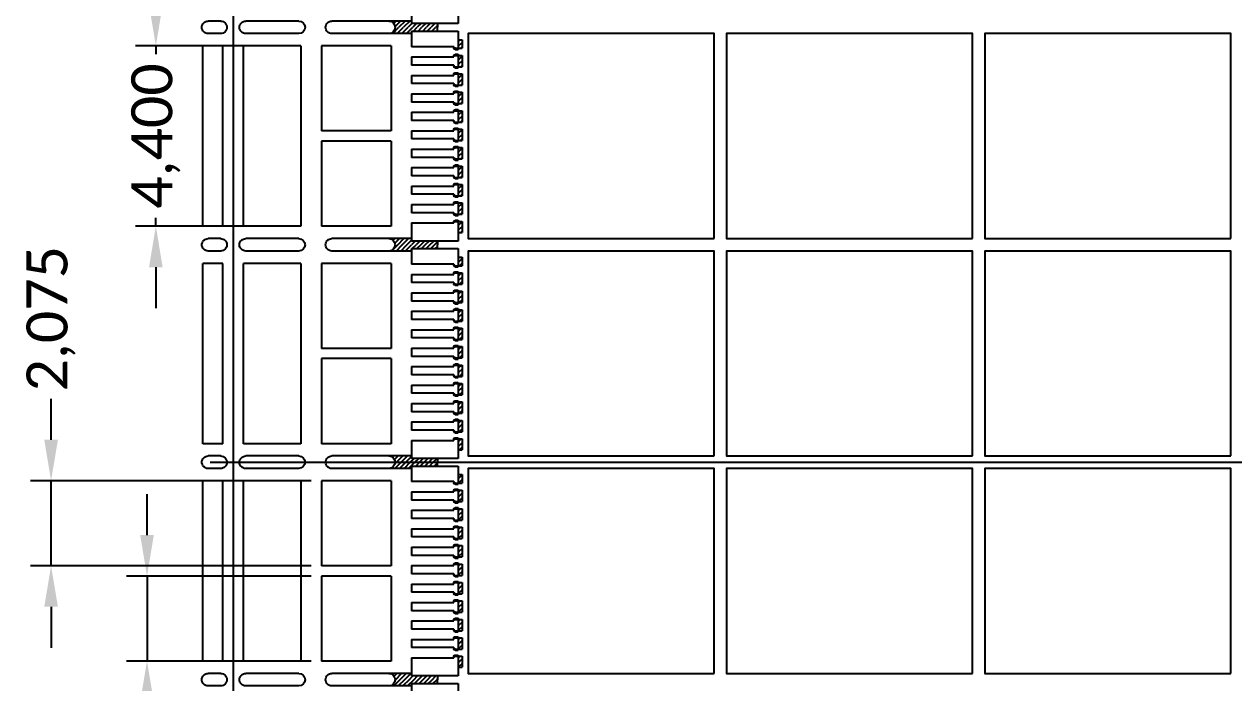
# Model space of a CAD drawing. Extents: x -15.8 to 28.7, y 37.6 to 61.4.
# Drawn here: x -15.147 to -12.195, y 43.966 to 45.573 of the extents above; entities that cross this region are included whole.
import ezdxf

# ---------------------------------------------------------------- set-up
doc = ezdxf.new("R2010")
doc.units = 0
for name, color, linetype in [('DIM', 7, 'Continuous'), ('hatch', 8, 'Continuous'), ('LF-LINE', 1, 'Continuous')]:
    doc.layers.add(name, color=color, linetype=linetype)
doc.styles.get("Standard").update_dxf_attribs({"font": 'calibri.ttf'})
doc.dimstyles.new('10 1', dxfattribs={"dimscale": 0.04, "dimtxt": 2.5, "dimasz": 2.5, "dimexe": 1.25, "dimexo": 0.625, "dimtad": 0, "dimdec": 3, "dimlfac": 10, "dimzin": 1, "dimtxsty": 'Standard', "dimcen": 2.5, "dimadec": 0, "dimazin": 0, "dimtfac": 1, "dimtdec": 3, "dimtmove": 0, "dimatfit": 3, "dimfxl": 1, "dimarcsym": 0})
pattern_1 = [(45, (615.56867, 1000.39419), (-0.005612660076, 0.005612660076), [])]

# ---------------------------------------------------------------- blocks, each defined once
blk = doc.blocks.new('A$C4B6579F9')
at = {"linetype": 'ByBlock'}
h = blk.add_hatch(dxfattribs=at)
h.set_pattern_fill('ANSI31', color=256, scale=0.0025, style=0)
h.set_pattern_definition(pattern_1)
h.paths.add_polyline_path([(-0.0208, 0.0095), (-0.0208, 0.0002), (-0.0415, 0.0002), (-0.0415, 0.0095)])
h.paths.add_polyline_path([(-0.059, 0.0095), (-0.059, 0.0002), (-0.0865, 0.0002), (-0.0865, 0.0095)])
h.paths.add_polyline_path([(-0.104, 0.0095), (-0.104, 0.0002), (-0.1315, 0.0002), (-0.1315, 0.0095)])
h.paths.add_polyline_path([(-0.149, 0.0095), (-0.149, 0.0002), (-0.1765, 0.0002), (-0.1765, 0.0095)])
h.paths.add_polyline_path([(-0.194, 0.0095), (-0.194, 0.0002), (-0.2215, 0.0002), (-0.2215, 0.0095)])
h.paths.add_polyline_path([(-0.239, 0.0095), (-0.239, 0.0002), (-0.2665, 0.0002), (-0.2665, 0.0095)])
h.paths.add_polyline_path([(-0.284, 0.0095), (-0.284, 0.0002), (-0.3115, 0.0002), (-0.3115, 0.0095)])
h.paths.add_polyline_path([(-0.329, 0.0095), (-0.329, 0.0002), (-0.3565, 0.0002), (-0.3565, 0.0095)])
h.paths.add_polyline_path([(-0.374, 0.0095), (-0.374, 0.0002), (-0.4015, 0.0002), (-0.4015, 0.0095)])
h.paths.add_polyline_path([(-0.419, 0.0095), (-0.419, 0.0002), (-0.4465, 0.0002), (-0.4465, 0.0095)])
h.paths.add_polyline_path([(-0.464, 0.0095), (-0.464, 0.0002), (-0.4908, 0.0002), (-0.4908, 0.0095)])
edge = h.paths.add_edge_path()
edge.add_line((0.0002, -0.1138), (-0.0058, -0.1138))
edge.add_line((-0.0058, -0.1138), (-0.0057, -0.169))
edge.add_arc((0.0095, -0.169), 0.0152, 90, 180, ccw=False)
edge.add_line((0.0095, -0.1538), (0.0095, -0.0505))
edge.add_line((0.0095, -0.0505), (0.0002, -0.0505))
edge.add_line((0.0002, -0.0505), (0.0002, -0.1138))
h = blk.add_hatch(dxfattribs=at)
h.set_pattern_fill('ANSI37', color=3, scale=0.0025, style=0)
h.set_pattern_definition([(45, (624.049561, 1045.195617), (-0.005612660076, 0.005612660076), []), (135, (624.049561, 1045.195617), (-0.005612660076, -0.005612660076), [])])
h.paths.add_polyline_path([(-0.1462, 0.0002), (-0.1462, -0.0069, -0.414214), (-0.15, -0.0108), (-0.1528, -0.0108, 0.414999), (-0.149, -0.007), (-0.149, 0.0002)])
h.paths.add_polyline_path([(-0.1012, 0.0002), (-0.1012, -0.0069, -0.414214), (-0.105, -0.0108), (-0.1078, -0.0108, 0.414999), (-0.104, -0.007), (-0.104, 0.0002)])
h.paths.add_polyline_path([(-0.0562, 0.0002), (-0.0562, -0.0069, -0.414214), (-0.06, -0.0108), (-0.0628, -0.0108, 0.414937), (-0.059, -0.007), (-0.059, 0.0002)])
h.paths.add_polyline_path([(-0.0865, 0.0002), (-0.0865, -0.007, 0.413428), (-0.0828, -0.0108), (-0.0854, -0.0108, -0.414214), (-0.0892, -0.0069), (-0.0892, 0.0002)])
h.paths.add_polyline_path([(-0.1315, 0.0002), (-0.1315, -0.007, 0.413428), (-0.1278, -0.0108), (-0.1304, -0.0108, -0.414214), (-0.1342, -0.0069), (-0.1342, 0.0002)])
h.paths.add_polyline_path([(-0.1765, 0.0002), (-0.1765, -0.007, 0.413428), (-0.1728, -0.0108), (-0.1754, -0.0108, -0.414214), (-0.1792, -0.0069), (-0.1792, 0.0002)])
h.paths.add_polyline_path([(-0.1912, 0.0002), (-0.1912, -0.0069, -0.414214), (-0.195, -0.0108), (-0.1978, -0.0108, 0.414999), (-0.194, -0.007), (-0.194, 0.0002)])
h.paths.add_polyline_path([(-0.2215, 0.0002), (-0.2215, -0.007, 0.413428), (-0.2178, -0.0108), (-0.2204, -0.0108, -0.414214), (-0.2242, -0.0069), (-0.2242, 0.0002)])
h.paths.add_polyline_path([(-0.2362, 0.0002), (-0.2362, -0.0069, -0.414214), (-0.24, -0.0108), (-0.2428, -0.0108, 0.414999), (-0.239, -0.007), (-0.239, 0.0002)])
h.paths.add_polyline_path([(-0.2665, 0.0002), (-0.2665, -0.007, 0.413428), (-0.2628, -0.0108), (-0.2654, -0.0108, -0.414214), (-0.2692, -0.0069), (-0.2692, 0.0002)])
h.paths.add_polyline_path([(-0.2812, 0.0002), (-0.2812, -0.0069, -0.414214), (-0.285, -0.0108), (-0.2878, -0.0108, 0.414999), (-0.284, -0.007), (-0.284, 0.0002)])
h.paths.add_polyline_path([(-0.3115, 0.0002), (-0.3115, -0.007, 0.413428), (-0.3078, -0.0108), (-0.3104, -0.0108, -0.414214), (-0.3142, -0.0069), (-0.3142, 0.0002)])
h.paths.add_polyline_path([(-0.3262, 0.0002), (-0.3262, -0.0069, -0.414214), (-0.33, -0.0108), (-0.3328, -0.0108, 0.414999), (-0.329, -0.007), (-0.329, 0.0002)])
h.paths.add_polyline_path([(-0.3565, 0.0002), (-0.3565, -0.007, 0.413428), (-0.3528, -0.0108), (-0.3554, -0.0108, -0.414214), (-0.3592, -0.0069), (-0.3592, 0.0002)])
h.paths.add_polyline_path([(-0.3712, 0.0002), (-0.3712, -0.0069, -0.414214), (-0.375, -0.0108), (-0.3778, -0.0108, 0.414999), (-0.374, -0.007), (-0.374, 0.0002)])
h.paths.add_polyline_path([(-0.4015, 0.0002), (-0.4015, -0.007, 0.413428), (-0.3978, -0.0108), (-0.4004, -0.0108, -0.414214), (-0.4042, -0.0069), (-0.4042, 0.0002)])
h.paths.add_polyline_path([(-0.4162, 0.0002), (-0.4162, -0.0069, -0.414214), (-0.42, -0.0108), (-0.4228, -0.0108, 0.414999), (-0.419, -0.007), (-0.419, 0.0002)])
h.paths.add_polyline_path([(-0.4465, 0.0002), (-0.4465, -0.007, 0.413428), (-0.4428, -0.0108), (-0.4454, -0.0108, -0.414214), (-0.4492, -0.0069), (-0.4492, 0.0002)])
h.paths.add_polyline_path([(-0.4612, 0.0002), (-0.4612, -0.0069, -0.414214), (-0.465, -0.0108), (-0.4677, -0.0108, 0.390676), (-0.464, -0.007), (-0.464, 0.0002)])
edge = h.paths.add_edge_path()
edge.add_line((-0.0415, 0.0002), (-0.0415, -0.007))
edge.add_arc((-0.0378, -0.007), 0.00375, 180, 269.8464)
edge.add_line((-0.0378, -0.0108), (-0.0404, -0.0108))
edge.add_arc((-0.0404, -0.0069), 0.0038, 180, 270, ccw=False)
edge.add_line((-0.0442, -0.0069), (-0.0442, 0.0003))
edge.add_line((-0.0442, 0.0002), (-0.0415, 0.0002))
h = blk.add_hatch(dxfattribs=at)
h.set_pattern_fill('ANSI31', color=256, scale=0.0025, style=0)
h.set_pattern_definition(pattern_1)
edge = h.paths.add_edge_path()
edge.add_line((-0.5115, -0.1138), (-0.5118, -0.1138))
edge.add_line((-0.5118, -0.1138), (-0.5118, -0.0505))
edge.add_line((-0.5118, -0.0505), (-0.521, -0.0505))
edge.add_line((-0.521, -0.0505), (-0.521, -0.1538))
edge.add_arc((-0.521, -0.169), 0.0152, 0, 90, ccw=False)
edge.add_line((-0.5058, -0.169), (-0.5058, -0.1138))
edge.add_line((-0.5058, -0.1138), (-0.5115, -0.1138))
at = {"color": 4, "linetype": 'ByBlock'}
for p, q in [((-0.464, 0.0002), (-0.5118, 0.0002)), ((-0.5118, 0.0002), (-0.5118, -0.1138)), ((-0.4908, 0.0002), (-0.4908, 0.0095)), ((-0.464, 0.0095), (-0.4908, 0.0095)), ((-0.4612, 0.0002), (-0.464, 0.0002)), ((-0.419, 0.0002), (-0.4492, 0.0002)), ((-0.419, 0.0095), (-0.4465, 0.0095)), ((-0.4162, 0.0002), (-0.419, 0.0002)), ((-0.374, 0.0002), (-0.4042, 0.0002)), ((-0.374, 0.0095), (-0.4015, 0.0095)), ((-0.3712, 0.0002), (-0.3748, 0.0002)), ((-0.329, 0.0002), (-0.3592, 0.0002)), ((-0.329, 0.0095), (-0.3565, 0.0095)), ((-0.3262, 0.0002), (-0.3299, 0.0002)), ((-0.284, 0.0002), (-0.3142, 0.0002)), ((-0.284, 0.0095), (-0.3115, 0.0095)), ((-0.2812, 0.0002), (-0.284, 0.0002)), ((-0.239, 0.0002), (-0.2692, 0.0002)), ((-0.239, 0.0095), (-0.2665, 0.0095)), ((-0.2362, 0.0002), (-0.239, 0.0002)), ((-0.194, 0.0002), (-0.2242, 0.0002)), ((-0.194, 0.0095), (-0.2215, 0.0095)), ((-0.1912, 0.0002), (-0.1952, 0.0002)), ((-0.149, 0.0002), (-0.1792, 0.0002)), ((-0.149, 0.0095), (-0.1765, 0.0095)), ((-0.1462, 0.0002), (-0.149, 0.0002)), ((-0.104, 0.0002), (-0.1342, 0.0002)), ((-0.104, 0.0095), (-0.1315, 0.0095)), ((-0.1012, 0.0002), (-0.104, 0.0002)), ((-0.059, 0.0002), (-0.0892, 0.0002)), ((-0.059, 0.0095), (-0.0865, 0.0095)), ((-0.0562, 0.0002), (-0.0605, 0.0002)), ((0.0002, 0.0002), (-0.0442, 0.0002)), ((-0.0208, 0.0095), (-0.0415, 0.0095)), ((-0.0208, 0.0002), (-0.0208, 0.0095)), ((0.0002, -0.1138), (0.0002, 0.0002)), ((-0.5118, -0.0505), (-0.521, -0.0505)), ((0.0002, -0.0505), (0.0095, -0.0505)), ((-0.4677, -0.1138), (-0.5118, -0.1138)), ((-0.5058, -0.1138), (-0.5058, -0.3085)), ((-0.4228, -0.1138), (-0.4428, -0.1138)), ((-0.3778, -0.1138), (-0.3978, -0.1138)), ((-0.3328, -0.1138), (-0.3528, -0.1138)), ((-0.2878, -0.1138), (-0.3078, -0.1138)), ((-0.2428, -0.1138), (-0.2628, -0.1138)), ((-0.1978, -0.1138), (-0.2178, -0.1138)), ((-0.1528, -0.1138), (-0.1728, -0.1138)), ((-0.1078, -0.1138), (-0.1278, -0.1138)), ((-0.0628, -0.1138), (-0.0828, -0.1138)), ((0.0002, -0.1138), (-0.0378, -0.1138)), ((-0.0058, -0.1138), (-0.0058, -0.3085)), ((-0.2683, -0.1638), (-0.4758, -0.1638)), ((-0.4758, -0.1638), (-0.4758, -0.3338)), ((-0.2683, -0.1638), (-0.2683, -0.3338)), ((-0.0358, -0.1638), (-0.2432, -0.1638)), ((-0.2432, -0.1638), (-0.2432, -0.3338)), ((-0.0358, -0.1638), (-0.0358, -0.3338)), ((-0.2683, -0.3338), (-0.4758, -0.3338)), ((-0.0358, -0.3338), (-0.2432, -0.3338)), ((-0.0358, -0.3838), (-0.4758, -0.3838)), ((-0.4758, -0.3838), (-0.4758, -0.5238)), ((-0.0358, -0.3838), (-0.0358, -0.5238)), ((-0.5058, -0.389), (-0.5058, -0.5185)), ((-0.0058, -0.389), (-0.0058, -0.5185)), ((-0.4758, -0.5238), (-0.0358, -0.5238)), ((-0.5058, -0.5795), (-0.5058, -0.6105)), ((-0.4758, -0.5742), (-0.0358, -0.5742)), ((-0.4758, -0.5742), (-0.4758, -0.6233)), ((-0.0358, -0.5742), (-0.0358, -0.6233)), ((-0.0058, -0.5795), (-0.0058, -0.6105)), ((-0.4758, -0.6233), (-0.0358, -0.6233))]:
    blk.add_line(p, q, dxfattribs=at)
at = {"color": 1, "linetype": 'Continuous'}
for p, q in [((-0.464, -0.007), (-0.464, 0.0095)), ((-0.4465, -0.007), (-0.4465, 0.0095))]:
    blk.add_line(p, q, dxfattribs=at)
at = {"color": 4, "linetype": 'ByBlock'}
for centre, start, end in [((-0.521, -0.169), 0, 90), ((0.0095, -0.169), 90, 180), ((-0.521, -0.3085), 270, 0.0852), ((0.0095, -0.3085), 179.9148, 270), ((-0.521, -0.389), 0, 90), ((0.0095, -0.389), 90, 180), ((-0.521, -0.5185), 270, 0.0852), ((0.0095, -0.5185), 179.9148, 270), ((-0.521, -0.5795), 359.9148, 90), ((0.0095, -0.5795), 90, 180.0852), ((-0.521, -0.6104), 270, 0.0852), ((0.0095, -0.6104), 179.9148, 270)]:
    blk.add_arc(centre, 0.0152, start, end, dxfattribs=at)
at = {"layer": 'hatch', "color": 1}
for p, q in [((-0.419, -0.007), (-0.419, 0.0095)), ((-0.4015, -0.007), (-0.4015, 0.0095)), ((-0.374, -0.007), (-0.374, 0.0095)), ((-0.3565, -0.007), (-0.3565, 0.0095)), ((-0.329, -0.007), (-0.329, 0.0095)), ((-0.3115, -0.007), (-0.3115, 0.0095)), ((-0.284, -0.007), (-0.284, 0.0095)), ((-0.2665, -0.007), (-0.2665, 0.0095)), ((-0.239, -0.007), (-0.239, 0.0095)), ((-0.2215, -0.007), (-0.2215, 0.0095)), ((-0.194, -0.007), (-0.194, 0.0095)), ((-0.1765, -0.007), (-0.1765, 0.0095)), ((-0.149, -0.007), (-0.149, 0.0095)), ((-0.1315, -0.007), (-0.1315, 0.0095)), ((-0.104, -0.007), (-0.104, 0.0095)), ((-0.0865, -0.007), (-0.0865, 0.0095)), ((-0.059, -0.007), (-0.059, 0.0095)), ((-0.0415, -0.007), (-0.0415, 0.0095)), ((-0.4677, -0.0137), (-0.4677, -0.0121)), ((-0.4428, -0.0108), (-0.4428, -0.1138)), ((-0.4228, -0.1138), (-0.4228, -0.0108)), ((-0.4228, -0.0108), (-0.4228, -0.0108)), ((-0.4228, -0.0134), (-0.4228, -0.0108)), ((-0.4228, -0.0108), (-0.4228, -0.0108)), ((-0.4228, -0.0121), (-0.4228, -0.0108)), ((-0.4228, -0.0108), (-0.4228, -0.0108)), ((-0.4228, -0.0108), (-0.4228, -0.0108)), ((-0.3978, -0.0108), (-0.3978, -0.1138)), ((-0.3978, -0.0108), (-0.3978, -0.0108)), ((-0.3978, -0.0134), (-0.3978, -0.0108)), ((-0.3978, -0.0108), (-0.3978, -0.0108)), ((-0.3978, -0.0108), (-0.3978, -0.0108)), ((-0.3978, -0.0108), (-0.3978, -0.0108)), ((-0.3778, -0.1138), (-0.3778, -0.0108)), ((-0.3778, -0.0108), (-0.3778, -0.0108)), ((-0.3778, -0.0134), (-0.3778, -0.0108)), ((-0.3778, -0.0108), (-0.3778, -0.0108)), ((-0.3778, -0.0121), (-0.3778, -0.0108)), ((-0.3778, -0.0108), (-0.3778, -0.0108)), ((-0.3778, -0.0108), (-0.3778, -0.0108)), ((-0.3528, -0.0108), (-0.3528, -0.1138)), ((-0.3528, -0.0108), (-0.3528, -0.0108)), ((-0.3528, -0.0134), (-0.3528, -0.0108)), ((-0.3528, -0.0108), (-0.3528, -0.0108)), ((-0.3528, -0.0108), (-0.3528, -0.0108)), ((-0.3528, -0.0108), (-0.3528, -0.0108)), ((-0.3328, -0.1138), (-0.3328, -0.0108)), ((-0.3328, -0.0108), (-0.3328, -0.0108)), ((-0.3328, -0.0134), (-0.3328, -0.0108)), ((-0.3328, -0.0108), (-0.3328, -0.0108)), ((-0.3328, -0.0121), (-0.3328, -0.0108)), ((-0.3328, -0.0108), (-0.3328, -0.0108)), ((-0.3328, -0.0108), (-0.3328, -0.0108)), ((-0.3078, -0.0108), (-0.3078, -0.1138)), ((-0.3078, -0.0108), (-0.3078, -0.0108)), ((-0.3078, -0.0134), (-0.3078, -0.0108)), ((-0.3078, -0.0108), (-0.3078, -0.0108)), ((-0.3078, -0.0108), (-0.3078, -0.0108)), ((-0.3078, -0.0108), (-0.3078, -0.0108)), ((-0.2878, -0.1138), (-0.2878, -0.0108)), ((-0.2878, -0.0108), (-0.2878, -0.0108)), ((-0.2878, -0.0134), (-0.2878, -0.0108)), ((-0.2878, -0.0108), (-0.2878, -0.0108)), ((-0.2878, -0.0121), (-0.2878, -0.0108)), ((-0.2878, -0.0108), (-0.2878, -0.0108)), ((-0.2878, -0.0108), (-0.2878, -0.0108)), ((-0.2628, -0.0108), (-0.2628, -0.1138)), ((-0.2628, -0.0108), (-0.2628, -0.0108)), ((-0.2628, -0.0134), (-0.2628, -0.0108)), ((-0.2628, -0.0108), (-0.2628, -0.0108)), ((-0.2628, -0.0108), (-0.2628, -0.0108)), ((-0.2628, -0.0108), (-0.2628, -0.0108)), ((-0.2428, -0.1138), (-0.2428, -0.0108)), ((-0.2428, -0.0108), (-0.2428, -0.0108)), ((-0.2428, -0.0134), (-0.2428, -0.0108)), ((-0.2428, -0.0108), (-0.2428, -0.0108)), ((-0.2428, -0.0121), (-0.2428, -0.0108)), ((-0.2428, -0.0108), (-0.2428, -0.0108)), ((-0.2428, -0.0108), (-0.2428, -0.0108)), ((-0.2178, -0.0108), (-0.2178, -0.1138)), ((-0.2178, -0.0108), (-0.2178, -0.0108)), ((-0.2178, -0.0134), (-0.2178, -0.0108)), ((-0.2178, -0.0108), (-0.2178, -0.0108)), ((-0.2178, -0.0108), (-0.2178, -0.0108)), ((-0.2178, -0.0108), (-0.2178, -0.0108)), ((-0.1978, -0.1138), (-0.1978, -0.0108)), ((-0.1978, -0.0108), (-0.1978, -0.0108)), ((-0.1978, -0.0134), (-0.1978, -0.0108)), ((-0.1978, -0.0108), (-0.1978, -0.0108)), ((-0.1978, -0.0121), (-0.1978, -0.0108)), ((-0.1978, -0.0108), (-0.1978, -0.0108)), ((-0.1978, -0.0108), (-0.1978, -0.0108)), ((-0.1728, -0.0108), (-0.1728, -0.1138)), ((-0.1728, -0.0108), (-0.1728, -0.0108)), ((-0.1728, -0.0134), (-0.1728, -0.0108)), ((-0.1728, -0.0108), (-0.1728, -0.0108)), ((-0.1728, -0.0108), (-0.1728, -0.0108)), ((-0.1728, -0.0108), (-0.1728, -0.0108)), ((-0.1528, -0.1138), (-0.1528, -0.0108)), ((-0.1528, -0.0108), (-0.1528, -0.0108)), ((-0.1528, -0.0134), (-0.1528, -0.0108)), ((-0.1528, -0.0108), (-0.1528, -0.0108)), ((-0.1528, -0.0121), (-0.1528, -0.0108)), ((-0.1528, -0.0108), (-0.1528, -0.0108)), ((-0.1528, -0.0108), (-0.1528, -0.0108)), ((-0.1278, -0.0108), (-0.1278, -0.1138)), ((-0.1078, -0.1138), (-0.1078, -0.0108)), ((-0.0828, -0.0108), (-0.0828, -0.1138)), ((-0.0628, -0.1138), (-0.0628, -0.0108)), ((-0.0378, -0.0108), (-0.0378, -0.1138))]:
    blk.add_line(p, q, dxfattribs=at)
for centre, start, end in [((-0.4228, -0.007), 270, 0), ((-0.3978, -0.007), 180, 270), ((-0.3778, -0.007), 270, 0), ((-0.3528, -0.007), 180, 270), ((-0.3328, -0.007), 270, 0), ((-0.3078, -0.007), 180, 270), ((-0.2878, -0.007), 270, 0), ((-0.2628, -0.007), 180, 270), ((-0.2428, -0.007), 270, 0), ((-0.2178, -0.007), 180, 270), ((-0.1978, -0.007), 270, 0), ((-0.1728, -0.007), 180, 270), ((-0.1528, -0.007), 270, 0), ((-0.1278, -0.007), 180, 270), ((-0.1078, -0.007), 270, 0), ((-0.0828, -0.007), 180, 270), ((-0.0628, -0.007), 270, 0), ((-0.0378, -0.007), 180, 270)]:
    blk.add_arc(centre, 0.00375, start, end, dxfattribs=at)
at = {"layer": 'LF-LINE'}
for p, q in [((-0.4612, -0.0069), (-0.4612, 0.0002)), ((-0.4492, -0.0069), (-0.4492, 0.0002)), ((-0.4162, -0.0069), (-0.4162, 0.0002)), ((-0.4042, -0.0069), (-0.4042, 0.0002)), ((-0.3712, -0.0069), (-0.3712, 0.0002)), ((-0.3592, -0.0069), (-0.3592, 0.0002)), ((-0.3262, -0.0069), (-0.3262, 0.0002)), ((-0.3142, -0.0069), (-0.3142, 0.0002)), ((-0.2812, -0.0069), (-0.2812, 0.0002)), ((-0.2692, -0.0069), (-0.2692, 0.0002)), ((-0.2362, -0.0069), (-0.2362, 0.0002)), ((-0.2242, -0.0069), (-0.2242, 0.0002)), ((-0.1912, -0.0069), (-0.1912, 0.0002)), ((-0.1792, -0.0069), (-0.1792, 0.0002)), ((-0.1462, -0.0069), (-0.1462, 0.0002)), ((-0.1342, -0.0069), (-0.1342, 0.0002)), ((-0.1012, -0.0069), (-0.1012, 0.0002)), ((-0.0892, -0.0069), (-0.0892, 0.0002)), ((-0.0562, -0.0069), (-0.0562, 0.0002)), ((-0.0442, -0.0069), (-0.0442, 0.0002)), ((-0.4677, -0.0108), (-0.465, -0.0108)), ((-0.4427, -0.0108), (-0.4454, -0.0108)), ((-0.4227, -0.0108), (-0.42, -0.0108)), ((-0.3977, -0.0108), (-0.4004, -0.0108)), ((-0.3777, -0.0108), (-0.375, -0.0108)), ((-0.3527, -0.0108), (-0.3554, -0.0108)), ((-0.3327, -0.0108), (-0.33, -0.0108)), ((-0.3077, -0.0108), (-0.3104, -0.0108)), ((-0.2877, -0.0108), (-0.285, -0.0108)), ((-0.2627, -0.0108), (-0.2654, -0.0108)), ((-0.2427, -0.0108), (-0.24, -0.0108)), ((-0.2177, -0.0108), (-0.2204, -0.0108)), ((-0.1977, -0.0108), (-0.195, -0.0108)), ((-0.1727, -0.0108), (-0.1754, -0.0108)), ((-0.1527, -0.0108), (-0.15, -0.0108)), ((-0.1277, -0.0108), (-0.1304, -0.0108)), ((-0.1077, -0.0108), (-0.105, -0.0108)), ((-0.0827, -0.0108), (-0.0854, -0.0108)), ((-0.0627, -0.0108), (-0.06, -0.0108)), ((-0.0377, -0.0108), (-0.0404, -0.0108))]:
    blk.add_line(p, q, dxfattribs=at)
at = {"layer": 'LF-LINE', "color": 1}
for p, q in [((-0.4677, -0.1138), (-0.4677, -0.0108)), ((-0.4428, -0.0108), (-0.4428, -0.0108)), ((-0.4428, -0.0134), (-0.4428, -0.0108)), ((-0.4428, -0.0108), (-0.4428, -0.0108)), ((-0.4428, -0.0108), (-0.4428, -0.0108)), ((-0.4428, -0.0108), (-0.4428, -0.0108))]:
    blk.add_line(p, q, dxfattribs=at)
at = {"layer": 'LF-LINE', "color": 4}
for p, q in [((-0.1315, -0.007), (-0.1315, -0.0058)), ((-0.104, -0.007), (-0.104, -0.0058)), ((-0.0378, -0.0108), (-0.0378, -0.0108)), ((-0.0378, -0.0134), (-0.0378, -0.0108)), ((-0.0378, -0.0108), (-0.0378, -0.0108)), ((-0.0378, -0.0108), (-0.0378, -0.0108)), ((-0.0378, -0.0108), (-0.0378, -0.0108))]:
    blk.add_line(p, q, dxfattribs=at)
at = {"layer": 'LF-LINE', "color": 1}
for centre, radius, start, end in [((-0.4679, -0.0068), 0.00391, 272.3188, 357.6812), ((-0.4428, -0.007), 0.00375, 180, 270)]:
    blk.add_arc(centre, radius, start, end, dxfattribs=at)
at = {"layer": 'LF-LINE'}
for centre, start, end in [((-0.465, -0.0069), 270, 0), ((-0.4454, -0.0069), 180, 270), ((-0.42, -0.0069), 270, 0), ((-0.4004, -0.0069), 180, 270), ((-0.375, -0.0069), 270, 0), ((-0.3554, -0.0069), 180, 270), ((-0.33, -0.0069), 270, 0), ((-0.3104, -0.0069), 180, 270), ((-0.285, -0.0069), 270, 0), ((-0.2654, -0.0069), 180, 270), ((-0.24, -0.0069), 270, 0), ((-0.2204, -0.0069), 180, 270), ((-0.195, -0.0069), 270, 0), ((-0.1754, -0.0069), 180, 270), ((-0.15, -0.0069), 270, 0), ((-0.1304, -0.0069), 180, 270), ((-0.105, -0.0069), 270, 0), ((-0.0854, -0.0069), 180, 270), ((-0.06, -0.0069), 270, 0), ((-0.0404, -0.0069), 180, 270)]:
    blk.add_arc(centre, 0.0038, start, end, dxfattribs=at)
blk = doc.blocks.new('*D13')
at = {"layer": 'Defpoints', "color": 0, "linetype": 'ByBlock', "transparency": 16777216}
for p in [(613.2577, 1044.0178), (613.6835, 1044.0178), (613.6835, 1043.8103)]:
    blk.add_point(p, dxfattribs=at)
at = {"layer": 'DIM', "color": 0, "linetype": 'ByBlock', "lineweight": -2, "transparency": 16777216}
for p, q in [((613.2577, 1044.1178), (613.2577, 1044.2178)), ((613.6585, 1044.0178), (613.2077, 1044.0178)), ((613.2577, 1044.0178), (613.2577, 1043.8103)), ((613.6585, 1043.8103), (613.2077, 1043.8103)), ((613.2577, 1043.7103), (613.2577, 1043.4895))]:
    blk.add_line(p, q, dxfattribs=at)
at = {"layer": 'DIM', "color": 0, "linetype": 'ByBlock', "transparency": 16777216}
for points in [[(613.241, 1044.1178), (613.2744, 1044.1178), (613.2577, 1044.0178)], [(613.241, 1043.7103), (613.2744, 1043.7103), (613.2577, 1043.8103)]]:
    blk.add_solid(points, dxfattribs=at)
at = {"layer": 'DIM', "color": 0, "linetype": 'ByBlock', "transparency": 16777216, "insert": (613.2577, 1043.2942), "char_height": 0.1, "attachment_point": 5, "rotation": 90}
blk.add_mtext('2,075', dxfattribs=at)
blk = doc.blocks.new('*D14')
at = {"layer": 'Defpoints', "color": 0, "linetype": 'ByBlock', "transparency": 16777216}
for p in [(613.0235, 1044.2503), (613.6835, 1044.2503), (613.6835, 1044.0428)]:
    blk.add_point(p, dxfattribs=at)
at = {"layer": 'DIM', "color": 0, "linetype": 'ByBlock', "lineweight": -2, "transparency": 16777216}
for p, q in [((613.0235, 1044.3503), (613.0235, 1044.4503)), ((613.6585, 1044.2503), (612.9735, 1044.2503)), ((613.0235, 1044.0428), (613.0235, 1044.2503)), ((613.6585, 1044.0428), (612.9735, 1044.0428)), ((613.0235, 1043.9428), (613.0235, 1043.8428))]:
    blk.add_line(p, q, dxfattribs=at)
at = {"layer": 'DIM', "color": 0, "linetype": 'ByBlock', "transparency": 16777216}
for points in [[(613.0069, 1044.3503), (613.0402, 1044.3503), (613.0235, 1044.2503)], [(613.0069, 1043.9428), (613.0402, 1043.9428), (613.0235, 1044.0428)]]:
    blk.add_solid(points, dxfattribs=at)
at = {"layer": 'DIM', "color": 0, "linetype": 'ByBlock', "transparency": 16777216, "insert": (613.0235, 1044.6456), "char_height": 0.1, "attachment_point": 5, "rotation": 90}
blk.add_mtext('2,075', dxfattribs=at)
blk = doc.blocks.new('*D15')
at = {"layer": 'Defpoints', "color": 0, "linetype": 'ByBlock', "transparency": 16777216}
for p in [(613.2793, 1045.3113), (613.5335, 1045.3113), (613.5335, 1044.8713)]:
    blk.add_point(p, dxfattribs=at)
at = {"layer": 'DIM', "color": 0, "linetype": 'ByBlock', "lineweight": -2, "transparency": 16777216}
for p, q in [((613.2793, 1045.4113), (613.2793, 1045.5113)), ((613.5085, 1045.3113), (613.2293, 1045.3113)), ((613.2793, 1045.3113), (613.2793, 1045.291)), ((613.5085, 1044.8713), (613.2293, 1044.8713)), ((613.2793, 1044.8713), (613.2793, 1044.8915)), ((613.2793, 1044.7713), (613.2793, 1044.6713))]:
    blk.add_line(p, q, dxfattribs=at)
at = {"layer": 'DIM', "color": 0, "linetype": 'ByBlock', "transparency": 16777216}
for points in [[(613.2626, 1045.4113), (613.2959, 1045.4113), (613.2793, 1045.3113)], [(613.2626, 1044.7713), (613.2959, 1044.7713), (613.2793, 1044.8713)]]:
    blk.add_solid(points, dxfattribs=at)
at = {"layer": 'DIM', "color": 0, "linetype": 'ByBlock', "transparency": 16777216, "insert": (613.2793, 1045.0913), "char_height": 0.1, "attachment_point": 5, "rotation": 90}
blk.add_mtext('4,400', dxfattribs=at)

msp = doc.modelspace()

# ---------------------------------------------------------------- linework, layer by layer
at = {"color": 1, "linetype": 'ByBlock'}
for p, q in [((-14.69376, 44.50458), (-10.31076, 44.50458)), ((-14.63701, 44.50458), (-9.73701, 44.50458))]:
    msp.add_line(p, q, dxfattribs=at)
msp.add_lwpolyline([(-9.73701, 42.05458), (-9.73701, 46.95458), (-14.63701, 46.95458), (-14.63701, 42.05458)], close=True, dxfattribs=at)
at = {"color": 6, "linetype": 'ByBlock'}
for points in [[(-13.46326, 45.05033), (-13.46326, 45.55033), (-14.06326, 45.55033), (-14.06326, 45.05033)], [(-12.83276, 45.05033), (-12.83276, 45.55033), (-13.43276, 45.55033), (-13.43276, 45.05033)], [(-12.20226, 45.05033), (-12.20226, 45.55033), (-12.80226, 45.55033), (-12.80226, 45.05033)], [(-13.46326, 44.51983), (-13.46326, 45.01983), (-14.06326, 45.01983), (-14.06326, 44.51983)], [(-12.83276, 44.51983), (-12.83276, 45.01983), (-13.43276, 45.01983), (-13.43276, 44.51983)], [(-12.20226, 44.51983), (-12.20226, 45.01983), (-12.80226, 45.01983), (-12.80226, 44.51983)], [(-13.46326, 43.98933), (-13.46326, 44.48933), (-14.06326, 44.48933), (-14.06326, 43.98933)], [(-12.83276, 43.98933), (-12.83276, 44.48933), (-13.43276, 44.48933), (-13.43276, 43.98933)], [(-12.20226, 43.98933), (-12.20226, 44.48933), (-12.80226, 44.48933), (-12.80226, 43.98933)]]:
    msp.add_lwpolyline(points, close=True, dxfattribs=at)

# ---------------------------------------------------------------- block references
at = {"color": 1, "linetype": 'ByBlock', "xscale": -1, "rotation": 270}
for p in [(-14.08801, 46.08658), (-14.08801, 45.55608), (-14.08801, 45.02558), (-14.08801, 44.49508), (-14.08801, 43.96458)]:
    msp.add_blockref('A$C4B6579F9', p, dxfattribs=at)

# ---------------------------------------------------------------- dimensions: what is measured, and where the dimension line sits
at = {"layer": 'DIM', "color": 5, "linetype": 'ByBlock'}
for base, p1, p2, picture, middle in [((-14.82595, 45.52033), (-14.57176, 45.08033), (-14.57176, 45.52033), '*D15', (-14.82595, 45.30033)), ((-15.0817, 44.45933), (-14.42176, 44.25183), (-14.42176, 44.45933), '*D14', (-15.0817, 44.85468))]:
    dim = msp.add_linear_dim(base=base, p1=p1, p2=p2, angle=90, dimstyle='10 1', dxfattribs=at)
    dim.commit()
    dim.dimension.update_dxf_attribs({"geometry": picture, "text_midpoint": middle, "insert": (-628.10523, -999.79094)})
dim = msp.add_linear_dim(base=(-14.84752, 44.22683), p1=(-14.42176, 44.01933), p2=(-14.42176, 44.22683), angle=90, dimstyle='10 1', dxfattribs=at)
dim.commit()
dim.dimension.update_dxf_attribs({"geometry": '*D13', "text_midpoint": (-14.84752, 43.50323), "dimtype": 128, "insert": (-628.10523, -999.79094)})

doc.saveas('drawing.dxf')
